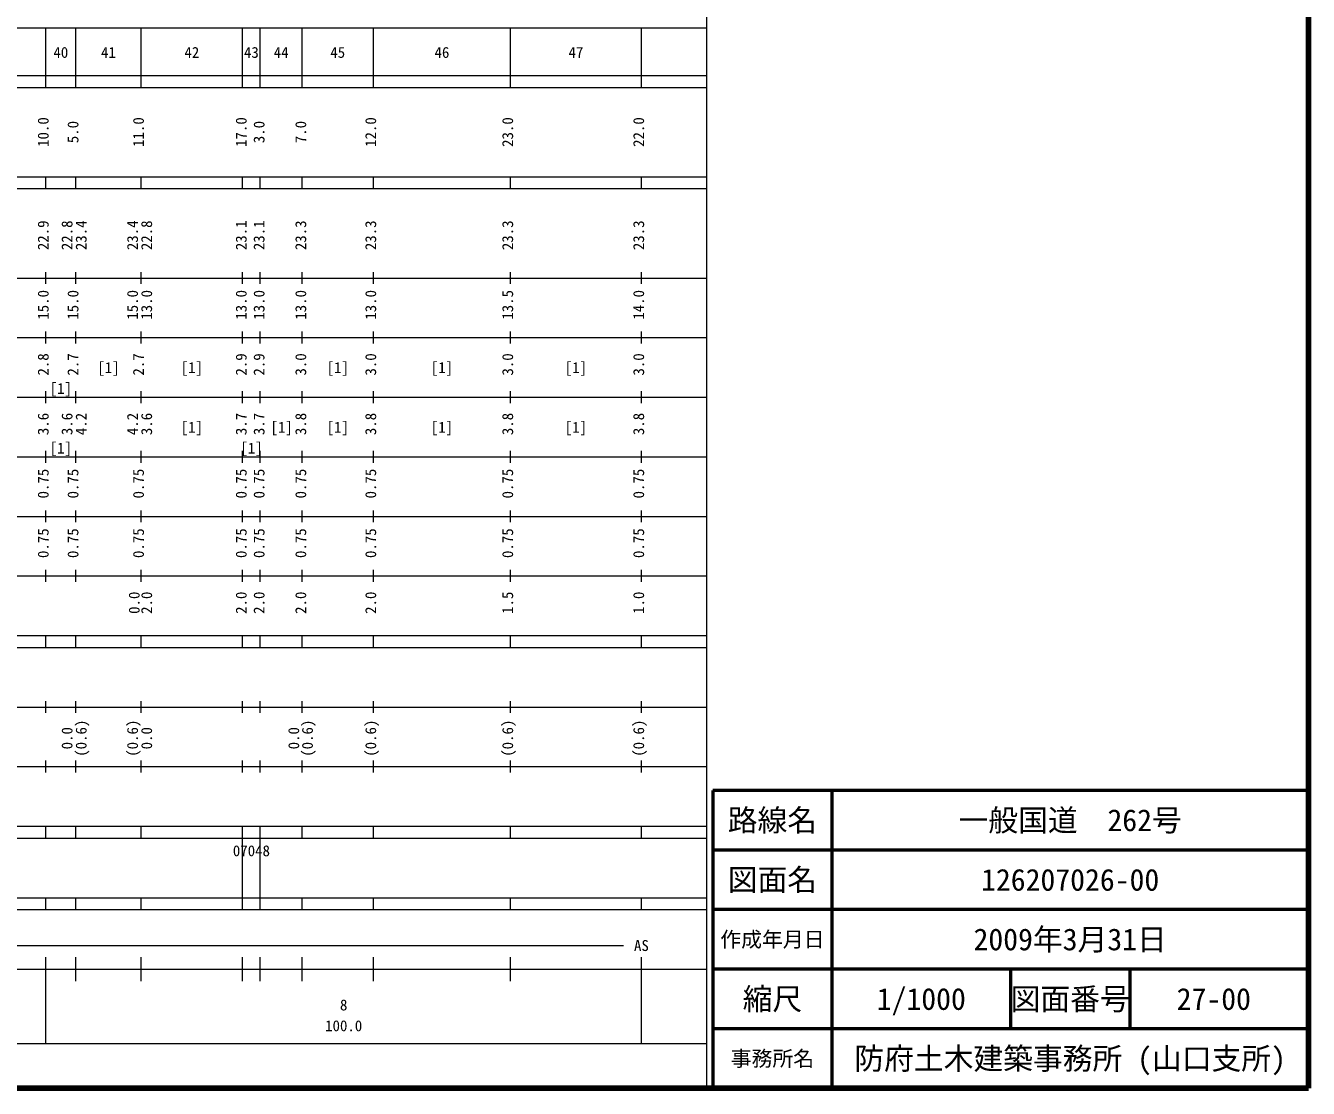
# Model space of a CAD drawing. Units: millimetres on the paper, enlarged 1000 times. Extents: x 40000 to 680000, y 20000 to 380000.
# Drawn here: x 464591 to 680000, y 20000 to 198357 of the extents above; entities that cross this region are included whole.
import ezdxf
from ezdxf.enums import TextEntityAlignment as Align

# ---------------------------------------------------------------- set-up
doc = ezdxf.new("R2010")
doc.units = ezdxf.units.MM
doc.header["$LTSCALE"] = 1000
for name, color, linetype, lineweight in [('M-TTL', 2, 'Continuous', 140), ('M-TTL-BAND', 7, 'Continuous', 13), ('M-TTL-FRAM', 2, 'Continuous', 50), ('M-TTL-LINE', 7, 'Continuous', 50)]:
    doc.layers.add(name, color=color, linetype=linetype, lineweight=lineweight)
doc.layers.add('M-TTL-TXT', color=7, linetype='Continuous')
doc.styles.add('ＭＳ ゴシック', font='')
doc.styles.get('ＭＳ ゴシック').set_extended_font_data('MS Gothic')

msp = doc.modelspace()

# ---------------------------------------------------------------- linework, layer by layer
at = {"layer": 'M-TTL'}
for p, q in [((680000, 20000), (680000, 380000)), ((40000, 20000), (680000, 20000))]:
    msp.add_line(p, q, dxfattribs=at)
at = {"layer": 'M-TTL-BAND'}
for p, q in [((579000, 20000), (579000, 370000)), ((68000, 198000), (579000, 198000)), ((468000, 188000), (468000, 198000)), ((473000, 188000), (473000, 198000)), ((484000, 188000), (484000, 198000)), ((501000, 188000), (501000, 198000)), ((504000, 188000), (504000, 198000)), ((511000, 188000), (511000, 198000)), ((523000, 188000), (523000, 198000)), ((546000, 188000), (546000, 198000)), ((568000, 188000), (568000, 198000)), ((40000, 190000), (579000, 190000)), ((40000, 188000), (579000, 188000)), ((40000, 173000), (579000, 173000)), ((468000, 171000), (468000, 173000)), ((473000, 171000), (473000, 173000)), ((484000, 171000), (484000, 173000)), ((501000, 171000), (501000, 173000)), ((504000, 171000), (504000, 173000)), ((511000, 171000), (511000, 173000)), ((523000, 171000), (523000, 173000)), ((546000, 171000), (546000, 173000)), ((568000, 171000), (568000, 173000)), ((40000, 171000), (579000, 171000)), ((40000, 156000), (579000, 156000)), ((468000, 155000), (468000, 157000)), ((473000, 155000), (473000, 157000)), ((484000, 155000), (484000, 157000)), ((501000, 155000), (501000, 157000)), ((504000, 155000), (504000, 157000)), ((511000, 155000), (511000, 157000)), ((523000, 155000), (523000, 157000)), ((546000, 155000), (546000, 157000)), ((568000, 155000), (568000, 157000)), ((468000, 145000), (468000, 147000)), ((473000, 145000), (473000, 147000)), ((484000, 145000), (484000, 147000)), ((501000, 145000), (501000, 147000)), ((504000, 145000), (504000, 147000)), ((511000, 145000), (511000, 147000)), ((523000, 145000), (523000, 147000)), ((546000, 145000), (546000, 147000)), ((568000, 145000), (568000, 147000)), ((46000, 146000), (579000, 146000)), ((52000, 136000), (579000, 136000)), ((468000, 135000), (468000, 137000)), ((473000, 135000), (473000, 137000)), ((484000, 135000), (484000, 137000)), ((501000, 135000), (501000, 137000)), ((504000, 135000), (504000, 137000)), ((511000, 135000), (511000, 137000)), ((523000, 135000), (523000, 137000)), ((546000, 135000), (546000, 137000)), ((568000, 135000), (568000, 137000)), ((46000, 126000), (579000, 126000)), ((468000, 125000), (468000, 127000)), ((473000, 125000), (473000, 127000)), ((484000, 125000), (484000, 127000)), ((501000, 125000), (501000, 127000)), ((504000, 125000), (504000, 127000)), ((511000, 125000), (511000, 127000)), ((523000, 125000), (523000, 127000)), ((546000, 125000), (546000, 127000)), ((568000, 125000), (568000, 127000)), ((468000, 115000), (468000, 117000)), ((473000, 115000), (473000, 117000)), ((484000, 115000), (484000, 117000)), ((501000, 115000), (501000, 117000)), ((504000, 115000), (504000, 117000)), ((511000, 115000), (511000, 117000)), ((523000, 115000), (523000, 117000)), ((546000, 115000), (546000, 117000)), ((568000, 115000), (568000, 117000)), ((52000, 116000), (579000, 116000)), ((46000, 106000), (579000, 106000)), ((468000, 105000), (468000, 107000)), ((473000, 105000), (473000, 107000)), ((484000, 105000), (484000, 107000)), ((501000, 105000), (501000, 107000)), ((504000, 105000), (504000, 107000)), ((511000, 105000), (511000, 107000)), ((523000, 105000), (523000, 107000)), ((546000, 105000), (546000, 107000)), ((568000, 105000), (568000, 107000)), ((40000, 96000), (579000, 96000)), ((468000, 94000), (468000, 96000)), ((473000, 94000), (473000, 96000)), ((484000, 94000), (484000, 96000)), ((501000, 94000), (501000, 96000)), ((504000, 94000), (504000, 96000)), ((511000, 94000), (511000, 96000)), ((523000, 94000), (523000, 96000)), ((546000, 94000), (546000, 96000)), ((568000, 94000), (568000, 96000)), ((40000, 94000), (579000, 94000)), ((468000, 83000), (468000, 85000)), ((473000, 83000), (473000, 85000)), ((484000, 83000), (484000, 85000)), ((501000, 83000), (501000, 85000)), ((504000, 83000), (504000, 85000)), ((511000, 83000), (511000, 85000)), ((523000, 83000), (523000, 85000)), ((546000, 83000), (546000, 85000)), ((568000, 83000), (568000, 85000)), ((49000, 84000), (579000, 84000)), ((40000, 74000), (579000, 74000)), ((468000, 73000), (468000, 75000)), ((473000, 73000), (473000, 75000)), ((484000, 73000), (484000, 75000)), ((501000, 73000), (501000, 75000)), ((504000, 73000), (504000, 75000)), ((511000, 73000), (511000, 75000)), ((523000, 73000), (523000, 75000)), ((546000, 73000), (546000, 75000)), ((568000, 73000), (568000, 75000)), ((40000, 64000), (579000, 64000)), ((468000, 62000), (468000, 64000)), ((473000, 62000), (473000, 64000)), ((484000, 62000), (484000, 64000)), ((501000, 62000), (501000, 64000)), ((504000, 62000), (504000, 64000)), ((511000, 62000), (511000, 64000)), ((523000, 62000), (523000, 64000)), ((546000, 62000), (546000, 64000)), ((568000, 62000), (568000, 64000)), ((40000, 62000), (579000, 62000)), ((501000, 52000), (501000, 62000)), ((504000, 52000), (504000, 62000)), ((40000, 52000), (579000, 52000)), ((468000, 50000), (468000, 52000)), ((473000, 50000), (473000, 52000)), ((484000, 50000), (484000, 52000)), ((501000, 50000), (501000, 52000)), ((504000, 50000), (504000, 52000)), ((511000, 50000), (511000, 52000)), ((523000, 50000), (523000, 52000)), ((546000, 50000), (546000, 52000)), ((568000, 50000), (568000, 52000)), ((40000, 50000), (579000, 50000)), ((71000, 44000), (565000, 44000)), ((468000, 27500), (468000, 42000)), ((473000, 38000), (473000, 42000)), ((484000, 38000), (484000, 42000)), ((501000, 38000), (501000, 42000)), ((504000, 38000), (504000, 42000)), ((511000, 38000), (511000, 42000)), ((523000, 38000), (523000, 42000)), ((546000, 38000), (546000, 42000)), ((568000, 27500), (568000, 42000)), ((40000, 40000), (579000, 40000)), ((68000, 27500), (579000, 27500))]:
    msp.add_line(p, q, dxfattribs=at)
at = {"layer": 'M-TTL-FRAM'}
for p, q in [((680000, 70000), (580000, 70000)), ((580000, 70000), (580000, 20000))]:
    msp.add_line(p, q, dxfattribs=at)
at = {"layer": 'M-TTL-LINE'}
for p, q in [((600000, 70000), (600000, 20000)), ((680000, 60000), (580000, 60000)), ((680000, 50000), (580000, 50000)), ((680000, 40000), (580000, 40000)), ((630000, 40000), (630000, 30000)), ((650000, 40000), (650000, 30000)), ((680000, 30000), (580000, 30000))]:
    msp.add_line(p, q, dxfattribs=at)

# ---------------------------------------------------------------- texts
at = {"layer": 'M-TTL-BAND', "style": 'ＭＳ ゴシック'}
for s, p in [('40', (470500, 192405)), ('41', (478500, 192405)), ('42', (492500, 192405)), ('43', (502500, 192405)), ('44', (507500, 192405)), ('45', (517000, 192405)), ('46', (534500, 192405)), ('47', (557000, 192405)), ('[1]', (478500, 139500)), ('[1]', (492500, 139500)), ('[1]', (517000, 139500)), ('[1]', (534500, 139500)), ('[1]', (557000, 139500)), ('[1]', (470500, 136000)), ('[1]', (492500, 129500)), ('[1]', (507576, 129500)), ('[1]', (517000, 129500)), ('[1]', (534500, 129500)), ('[1]', (557000, 129500)), ('[1]', (470500, 126000)), ('[1]', (502525, 126000)), ('AS', (568000, 42500)), ('8', (518000, 32523)), ('100.0', (518000, 29033))]:
    msp.add_text(s, height=1833, dxfattribs=at).set_placement(p, align=Align.BOTTOM_CENTER)
for s, p in [('10.0', (469000, 180500)), ('5.0', (474000, 180500)), ('11.0', (485000, 180500)), ('17.0', (502250, 180500)), ('3.0', (505250, 180500)), ('7.0', (512250, 180500)), ('12.0', (524000, 180500)), ('23.0', (547000, 180500)), ('22.0', (569000, 180500)), ('22.9', (469000, 163174)), ('22.8', (473000, 163174)), ('23.4', (475370, 163174)), ('23.4', (484000, 163174)), ('22.8', (486370, 163174)), ('23.1', (502250, 163174)), ('23.1', (505250, 163174)), ('23.3', (512250, 163174)), ('23.3', (524000, 163174)), ('23.3', (547000, 163174)), ('23.3', (569000, 163174)), ('15.0', (469000, 151500)), ('15.0', (474000, 151500)), ('15.0', (484000, 151500)), ('13.0', (486370, 151500)), ('13.0', (502250, 151500)), ('13.0', (505250, 151500)), ('13.0', (512250, 151500)), ('13.0', (524000, 151500)), ('13.5', (547000, 151500)), ('14.0', (569000, 151500)), ('2.8', (469000, 141500)), ('2.7', (474000, 141500)), ('2.7', (485000, 141500)), ('2.9', (502250, 141500)), ('2.9', (505250, 141500)), ('3.0', (512250, 141500)), ('3.0', (524000, 141500)), ('3.0', (547000, 141500)), ('3.0', (569000, 141500)), ('3.6', (469000, 131500)), ('3.6', (473000, 131500)), ('4.2', (475370, 131500)), ('4.2', (484000, 131500)), ('3.6', (486370, 131500)), ('3.7', (502250, 131500)), ('3.7', (505250, 131500)), ('3.8', (512250, 131500)), ('3.8', (524000, 131500)), ('3.8', (547000, 131500)), ('3.8', (569000, 131500)), ('0.75', (469000, 121500)), ('0.75', (474000, 121500)), ('0.75', (485000, 121500)), ('0.75', (502250, 121500)), ('0.75', (505250, 121500)), ('0.75', (512250, 121500)), ('0.75', (524000, 121500)), ('0.75', (547000, 121500)), ('0.75', (569000, 121500)), ('0.75', (469000, 111500)), ('0.75', (474000, 111500)), ('0.75', (485000, 111500)), ('0.75', (502250, 111500)), ('0.75', (505250, 111500)), ('0.75', (512250, 111500)), ('0.75', (524000, 111500)), ('0.75', (547000, 111500)), ('0.75', (569000, 111500)), ('0.0', (484279, 101500)), ('2.0', (486370, 101500)), ('2.0', (502250, 101500)), ('2.0', (505250, 101500)), ('2.0', (512250, 101500)), ('2.0', (524000, 101500)), ('1.5', (547000, 101500)), ('1.0', (569000, 101500)), ('0.0', (473000, 78764)), ('(0.6)', (475370, 78764)), ('(0.6)', (484000, 78764)), ('0.0', (486370, 78764)), ('0.0', (511072, 78764)), ('(0.6)', (513370, 78764)), ('(0.6)', (524000, 78764)), ('(0.6)', (547000, 78764)), ('(0.6)', (569000, 78764))]:
    msp.add_text(s, height=1833, rotation=90, dxfattribs=at).set_placement(p, align=Align.BOTTOM_CENTER)
msp.add_text('07048', height=1833, dxfattribs=at).set_placement((499387, 58405), align=Align.BOTTOM_LEFT)
at = {"layer": 'M-TTL-TXT', "style": 'ＭＳ ゴシック'}
for s, height, p in [('路線名', 3666, (590000, 65000)), ('路線名', 3666, (590000, 65000)), ('一般国道\u3000262号', 3666, (640000, 65000)), ('図面名', 3666, (590000, 55000)), ('図面名', 3666, (590000, 55000)), ('126207026-00', 3666, (640000, 55000)), ('作成年月日', 2566, (590000, 45000)), ('作成年月日', 2566, (590000, 45000)), ('2009年3月31日', 3666, (640000, 45000)), ('縮尺', 3666, (590000, 35000)), ('縮尺', 3666, (590000, 35000)), ('1/1000', 3666, (615000, 35000)), ('図面番号', 3666, (640000, 35000)), ('図面番号', 3666, (640000, 35000)), ('27-00', 3666, (664125, 35000)), ('事務所名', 2566, (590000, 25000)), ('事務所名', 2566, (590000, 25000)), ('防府土木建築事務所 (山口支所)', 3666, (640000, 25000))]:
    msp.add_text(s, height=height, dxfattribs=at).set_placement(p, align=Align.MIDDLE_CENTER)

doc.saveas('drawing.dxf')
